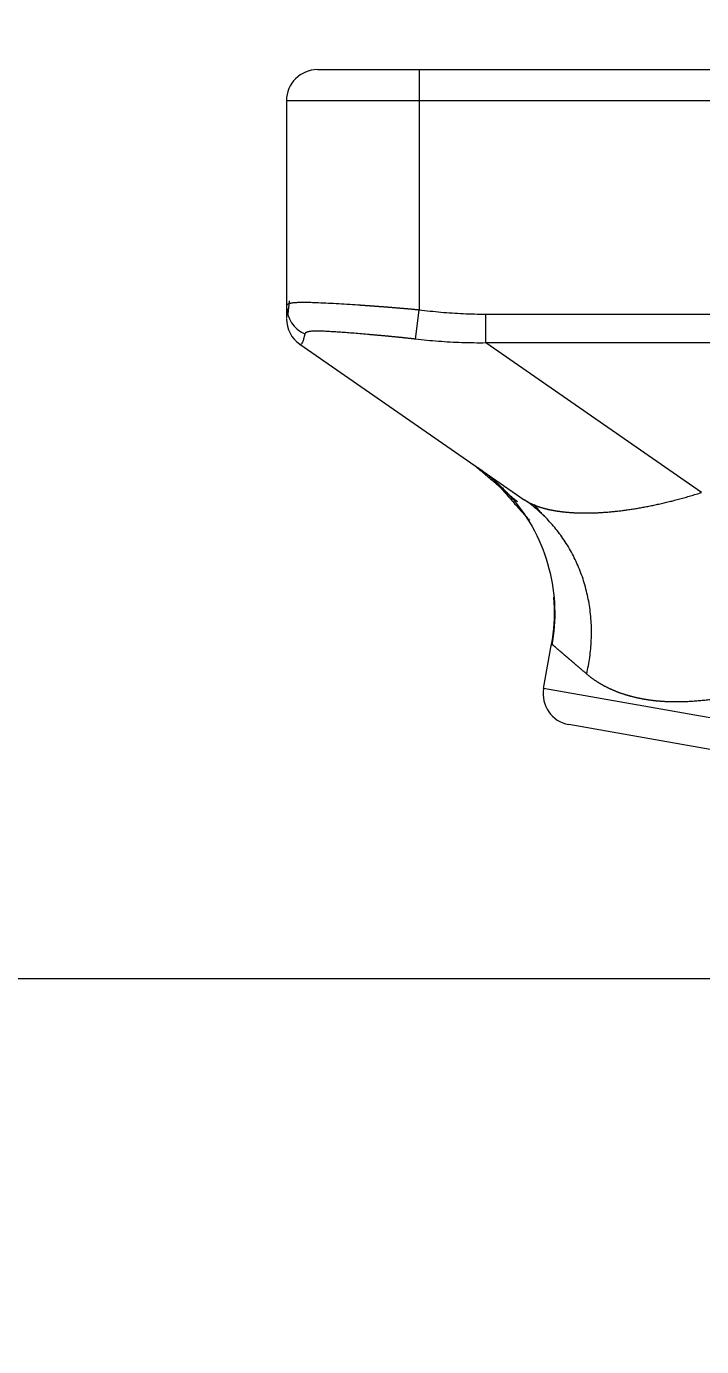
# Model space of a CAD drawing. Extents: x 2070 to 2860, y 0 to 579.
# Drawn here: x 2403.49 to 2418.76, y 399.18 to 429.02 of the extents above; entities that cross this region are included whole.
import ezdxf

# ---------------------------------------------------------------- set-up
doc = ezdxf.new("R2010")
doc.units = 0
doc.header["$LTSCALE"] = 10
doc.header["$MEASUREMENT"] = 0
doc.header["$PDMODE"] = 3
doc.header["$PDSIZE"] = -10
doc.layers.get('0').update_dxf_attribs({"linetype": 'CONTINUOUS'})
doc.layers.get('DEFPOINTS').update_dxf_attribs({"linetype": 'CONTINUOUS'})
doc.layers.add('1', color=7, linetype='CONTINUOUS')
doc.styles.add('Daelim Dimension', font='NanumGothic.ttf')
doc.dimstyles.new('DEFAULT', dxfattribs={"dimscale": 2, "dimtxt": 2, "dimasz": 2, "dimexe": 0, "dimexo": 2, "dimgap": 1, "dimtad": 1, "dimdec": 0, "dimzin": 9, "dimdsep": 46, "dimtxsty": 'Daelim Dimension', "dimcen": 0.5, "dimclrd": 5, "dimclre": 5, "dimclrt": 256, "dimadec": 1, "dimazin": 0, "dimtfac": 1, "dimtdec": 0, "dimtix": 1, "dimtmove": 0, "dimatfit": 3, "dimfxl": 1, "dimtolj": 1, "dimtzin": 1, "dimlwd": 9, "dimlwe": 9, "dimarcsym": 0})

# ---------------------------------------------------------------- blocks, each defined once
blk = doc.blocks.new('*D8')
at = {"color": 5, "lineweight": 9, "ltscale": 0.5, "transparency": 16777216}
for p, q in [((2424.247, 407.492), (2387.237, 407.492)), ((2389.237, 403.492), (2389.237, 277.046)), ((2530.375, 273.046), (2387.237, 273.046))]:
    blk.add_line(p, q, dxfattribs=at)
at = {"color": 5, "ltscale": 0.5, "transparency": 16777216}
for points in [[(2388.57, 403.492), (2389.903, 403.492), (2389.237, 407.492)], [(2388.57, 277.046), (2389.903, 277.046), (2389.237, 273.046)]]:
    blk.add_solid(points, dxfattribs=at)
at = {"layer": 'DEFPOINTS', "color": 0, "ltscale": 0.5, "transparency": 16777216}
for p in [(2428.247, 407.492), (2389.237, 273.046), (2534.375, 273.046)]:
    blk.add_point(p, dxfattribs=at)
at = {"color": 7, "ltscale": 0.5, "transparency": 16777216, "insert": (2381.786, 340.269), "char_height": 10, "attachment_point": 5, "rotation": 90, "style": 'Daelim Dimension'}
blk.add_mtext('\\A1;134', dxfattribs=at)
blk = doc.blocks.new('*D9')
at = {"color": 5, "lineweight": 9, "ltscale": 0.5, "transparency": 16777216}
for p, q in [((2428.247, 403.15), (2428.247, 309.012)), ((2426.19, 395.822), (2411.147, 310.508))]:
    blk.add_line(p, q, dxfattribs=at)
blk.add_arc((2428.247, 407.492), 96.48, 262.37563, 267.62437, dxfattribs=at)
at = {"color": 5, "ltscale": 0.5, "transparency": 16777216}
for points in [[(2415.345, 311.206), (2415.549, 312.524), (2411.494, 312.478)], [(2424.262, 311.762), (2424.234, 310.429), (2428.247, 311.012)]]:
    blk.add_solid(points, dxfattribs=at)
at = {"layer": 'DEFPOINTS', "color": 0, "ltscale": 0.5, "transparency": 16777216}
for p in [(2429.579, 415.044), (2428.247, 407.492), (2428.247, 407.15), (2426.884, 399.761), (2417.047, 311.664)]:
    blk.add_point(p, dxfattribs=at)
at = {"color": 7, "ltscale": 0.5, "transparency": 16777216, "insert": (2420.509, 319.037), "char_height": 10, "attachment_point": 5, "rotation": 355, "style": 'Daelim Dimension'}
blk.add_mtext('\\A1;10.0°', dxfattribs=at)
blk = doc.blocks.new('*D10')
at = {"color": 5, "lineweight": 9, "ltscale": 0.5, "transparency": 16777216}
for p, q in [((2434.665, 468.401), (2348.858, 468.401)), ((2350.858, 464.401), (2350.858, 277.046)), ((2530.375, 273.046), (2348.858, 273.046))]:
    blk.add_line(p, q, dxfattribs=at)
at = {"color": 5, "ltscale": 0.5, "transparency": 16777216}
for points in [[(2350.191, 464.401), (2351.524, 464.401), (2350.858, 468.401)], [(2350.191, 277.046), (2351.524, 277.046), (2350.858, 273.046)]]:
    blk.add_solid(points, dxfattribs=at)
at = {"layer": 'DEFPOINTS', "color": 0, "ltscale": 0.5, "transparency": 16777216}
for p in [(2438.665, 468.401), (2350.858, 273.046), (2534.375, 273.046)]:
    blk.add_point(p, dxfattribs=at)
at = {"color": 7, "ltscale": 0.5, "transparency": 16777216, "insert": (2343.414, 370.724), "char_height": 10, "attachment_point": 5, "rotation": 90, "style": 'Daelim Dimension'}
blk.add_mtext('\\A1;195', dxfattribs=at)

msp = doc.modelspace()

# ---------------------------------------------------------------- linework, layer by layer
at = {"layer": '1', "color": 7, "linetype": 'Continuous', "lineweight": 18}
for p, q in [((2410.075, 428.046), (2412.375, 428.046)), ((2412.375, 428.046), (2559.375, 428.046)), ((2409.375, 427.346), (2409.375, 422.703)), ((2409.677, 421.837), (2414.752, 418.324)), ((2415.188, 414.053), (2415.367, 415.065)), ((2441.952, 408.623), (2415.756, 413.242))]:
    msp.add_line(p, q, dxfattribs=at)
at = {"layer": '1', "color": 7, "linetype": 'Continuous', "lineweight": 13}
for p, q in [((2412.375, 428.046), (2412.375, 427.346)), ((2409.375, 427.346), (2412.375, 427.346)), ((2412.375, 427.346), (2559.375, 427.346)), ((2412.375, 427.346), (2412.375, 422.61)), ((2412.29, 421.952), (2412.375, 422.61)), ((2413.879, 421.866), (2413.879, 422.512)), ((2540.121, 422.512), (2413.879, 422.512)), ((2418.761, 418.486), (2413.879, 421.866)), ((2540.121, 421.866), (2413.879, 421.866)), ((2442.763, 409.191), (2415.188, 414.053))]:
    msp.add_line(p, q, dxfattribs=at)
at = {"layer": '1', "color": 7, "linetype": 'Continuous', "lineweight": 18}
for centre, start, end in [((2410.075, 427.346), 90, 180), ((2410.075, 422.413), 180, 235.3048), ((2415.878, 413.931), 170, 260)]:
    msp.add_arc(centre, 0.7, start, end, dxfattribs=at)
at = {"layer": '1', "color": 7, "linetype": 'Continuous', "lineweight": 13}
msp.add_ellipse((2410.075, 422.703), major_axis=(0.7, 0), ratio=0.989316, start_param=3.141593, end_param=4.2947, dxfattribs=at)
at = {"layer": '1', "color": 7, "linetype": 'Continuous', "lineweight": 18}
for points, knots in [([(2409.534, 422.772), (2409.531, 422.772), (2409.522, 422.771), (2409.506, 422.769), (2409.487, 422.766), (2409.47, 422.763), (2409.454, 422.76), (2409.441, 422.756), (2409.428, 422.753), (2409.417, 422.748), (2409.408, 422.744), (2409.4, 422.74), (2409.393, 422.735), (2409.387, 422.73), (2409.383, 422.725), (2409.379, 422.72), (2409.377, 422.714), (2409.375, 422.709), (2409.375, 422.705), (2409.375, 422.703)], [0, 0, 0, 0, 0.021422, 0.09101, 0.159494, 0.226878, 0.293162, 0.358338, 0.422395, 0.485327, 0.547123, 0.607779, 0.667287, 0.725642, 0.78284, 0.838877, 0.893751, 0.947459, 1, 1, 1, 1]), ([(2409.375, 422.703), (2409.375, 422.656), (2409.375, 422.576), (2409.375, 422.494), (2409.375, 422.452), (2409.375, 422.436), (2409.375, 422.431)], [0, 0, 0, 0, 0.285382, 0.570764, 0.856146, 1, 1, 1, 1]), ([(2414.472, 418.362), (2414.672, 418.129), (2415.011, 417.632), (2415.342, 416.783), (2415.47, 415.895), (2415.426, 415.315), (2415.374, 415.028)], [0, 0, 0, 0, 0.253081, 0.508336, 0.759266, 1, 1, 1, 1]), ([(2414.752, 418.324), (2414.756, 418.321), (2414.762, 418.317), (2414.773, 418.31), (2414.784, 418.303), (2414.795, 418.296), (2414.806, 418.289), (2414.817, 418.282), (2414.829, 418.276), (2414.84, 418.269), (2414.852, 418.263), (2414.864, 418.256), (2414.876, 418.25), (2414.889, 418.244), (2414.901, 418.237), (2414.914, 418.231), (2414.927, 418.225), (2414.941, 418.219), (2414.954, 418.214), (2414.963, 418.21), (2414.967, 418.208)], [0, 0, 0, 0, 0.056395, 0.112692, 0.168892, 0.224994, 0.281, 0.33691, 0.392724, 0.448443, 0.504067, 0.559597, 0.615032, 0.670374, 0.725622, 0.780778, 0.835842, 0.890813, 0.945694, 1, 1, 1, 1])]:
    msp.add_open_spline(points, degree=3, knots=knots, dxfattribs=at)
for points, degree in [([(2409.437, 422.822), (2409.403, 422.505)], 1), ([(2409.791, 422.07), (2409.781, 422.026), (2409.762, 421.954), (2409.736, 421.883), (2409.714, 421.844), (2409.693, 421.831), (2409.682, 421.834), (2409.677, 421.837)], 3), ([(2413.879, 421.866), (2413.698, 421.864), (2413.339, 421.868), (2412.81, 421.898), (2412.462, 421.932), (2412.29, 421.952)], 3), ([(2414.596, 418.272), (2413.602, 419.117)], 1), ([(2414.062, 418.77), (2414.869, 417.854)], 1), ([(2414.97, 418.212), (2415.201, 417.948)], 1)]:
    msp.add_open_spline(points, degree=degree, dxfattribs=at)
at = {"layer": '1', "color": 7, "linetype": 'Continuous', "lineweight": 13}
for points, knots in [([(2412.375, 422.61), (2412.367, 422.611), (2412.35, 422.613), (2412.325, 422.615), (2412.299, 422.618), (2412.275, 422.62), (2412.25, 422.622), (2412.226, 422.625), (2412.201, 422.627), (2412.177, 422.629), (2412.153, 422.631), (2412.13, 422.633), (2412.106, 422.636), (2412.083, 422.638), (2412.06, 422.64), (2412.037, 422.642), (2412.015, 422.644), (2411.992, 422.646), (2411.97, 422.647), (2411.948, 422.649), (2411.926, 422.651), (2411.905, 422.653), (2411.883, 422.655), (2411.862, 422.656), (2411.841, 422.658), (2411.821, 422.66), (2411.8, 422.662), (2411.78, 422.663), (2411.76, 422.665), (2411.74, 422.666), (2411.72, 422.668), (2411.701, 422.67), (2411.682, 422.671), (2411.663, 422.673), (2411.644, 422.674), (2411.626, 422.675), (2411.607, 422.677), (2411.589, 422.678), (2411.571, 422.68), (2411.554, 422.681), (2411.536, 422.682), (2411.519, 422.684), (2411.502, 422.685), (2411.485, 422.686), (2411.469, 422.687), (2411.452, 422.689), (2411.436, 422.69), (2411.42, 422.691), (2411.404, 422.692), (2411.389, 422.693), (2411.374, 422.694), (2411.358, 422.696), (2411.344, 422.697), (2411.329, 422.698), (2411.314, 422.699), (2411.3, 422.7), (2411.286, 422.701), (2411.272, 422.702), (2411.259, 422.703), (2411.245, 422.704), (2411.232, 422.705), (2411.219, 422.706), (2411.206, 422.707), (2411.194, 422.708), (2411.181, 422.708), (2411.169, 422.709), (2411.157, 422.71), (2411.145, 422.711), (2411.134, 422.712), (2411.122, 422.713), (2411.111, 422.713), (2411.1, 422.714), (2411.089, 422.715), (2411.079, 422.716), (2411.068, 422.716), (2411.058, 422.717), (2410.968, 422.723), (2410.798, 422.734), (2410.554, 422.749), (2410.314, 422.762), (2410.103, 422.772), (2409.931, 422.778), (2409.804, 422.781), (2409.712, 422.781), (2409.647, 422.779), (2409.604, 422.777), (2409.573, 422.776), (2409.552, 422.774), (2409.539, 422.773), (2409.534, 422.772)], [0, 0, 0, 0, 0.006831, 0.013611, 0.020341, 0.027019, 0.033647, 0.040224, 0.04675, 0.053224, 0.059648, 0.06602, 0.072341, 0.078611, 0.08483, 0.090997, 0.097112, 0.103176, 0.109188, 0.115149, 0.121058, 0.126915, 0.132721, 0.138475, 0.144177, 0.149827, 0.155425, 0.160971, 0.166466, 0.171908, 0.177298, 0.182637, 0.187923, 0.193157, 0.198339, 0.203469, 0.208547, 0.213573, 0.218546, 0.223468, 0.228337, 0.233154, 0.23792, 0.242632, 0.247293, 0.251902, 0.256458, 0.260963, 0.265415, 0.269815, 0.274163, 0.27846, 0.282704, 0.286896, 0.291037, 0.295125, 0.299162, 0.303147, 0.30708, 0.310961, 0.31479, 0.318567, 0.322293, 0.325967, 0.329589, 0.33316, 0.336678, 0.340145, 0.343561, 0.346924, 0.350236, 0.353496, 0.356705, 0.359862, 0.362967, 0.366021, 0.369023, 0.44332, 0.522335, 0.606105, 0.694659, 0.767826, 0.829994, 0.881138, 0.921233, 0.95025, 0.968168, 0.987046, 1, 1, 1, 1]), ([(2412.29, 421.952), (2412.282, 421.953), (2412.266, 421.955), (2412.241, 421.958), (2412.217, 421.961), (2412.193, 421.964), (2412.169, 421.967), (2412.144, 421.969), (2412.12, 421.972), (2412.096, 421.975), (2412.072, 421.977), (2412.048, 421.98), (2412.024, 421.982), (2412, 421.985), (2411.976, 421.988), (2411.952, 421.99), (2411.928, 421.992), (2411.905, 421.995), (2411.881, 421.997), (2411.857, 422), (2411.833, 422.002), (2411.81, 422.004), (2411.786, 422.007), (2411.763, 422.009), (2411.739, 422.011), (2411.716, 422.014), (2411.692, 422.016), (2411.669, 422.018), (2411.645, 422.02), (2411.622, 422.022), (2411.599, 422.025), (2411.575, 422.027), (2411.552, 422.029), (2411.529, 422.031), (2411.506, 422.033), (2411.483, 422.035), (2411.46, 422.037), (2411.437, 422.039), (2411.414, 422.041), (2411.391, 422.043), (2411.368, 422.045), (2411.345, 422.047), (2411.322, 422.049), (2411.3, 422.051), (2411.277, 422.053), (2411.254, 422.055), (2411.232, 422.057), (2411.156, 422.064), (2411.031, 422.074), (2410.863, 422.088), (2410.704, 422.1), (2410.555, 422.111), (2410.415, 422.12), (2410.284, 422.128), (2410.165, 422.133), (2410.062, 422.135), (2409.989, 422.133), (2409.938, 422.13), (2409.904, 422.126), (2409.875, 422.121), (2409.854, 422.116), (2409.84, 422.112), (2409.831, 422.108), (2409.823, 422.104), (2409.815, 422.1), (2409.809, 422.096), (2409.804, 422.091), (2409.799, 422.086), (2409.796, 422.081), (2409.793, 422.076), (2409.792, 422.072), (2409.791, 422.07)], [0, 0, 0, 0, 0.006391, 0.012775, 0.019151, 0.02552, 0.031883, 0.03824, 0.044591, 0.050939, 0.057281, 0.063621, 0.069957, 0.076291, 0.082623, 0.088954, 0.095283, 0.101613, 0.107943, 0.114273, 0.120605, 0.12694, 0.133276, 0.139616, 0.145959, 0.152306, 0.158658, 0.165016, 0.171379, 0.177748, 0.184125, 0.190509, 0.196901, 0.203301, 0.209711, 0.21613, 0.222559, 0.228999, 0.23545, 0.241912, 0.248387, 0.254875, 0.261376, 0.267891, 0.27442, 0.280964, 0.287523, 0.294098, 0.346995, 0.399285, 0.451254, 0.503189, 0.55538, 0.610402, 0.664592, 0.718309, 0.77192, 0.798987, 0.826099, 0.853312, 0.880677, 0.892774, 0.90482, 0.916822, 0.928785, 0.940712, 0.952609, 0.964482, 0.976334, 0.988172, 1, 1, 1, 1]), ([(2414.967, 418.208), (2414.967, 418.208), (2414.972, 418.206), (2414.981, 418.202), (2414.995, 418.196), (2415.009, 418.191), (2415.024, 418.185), (2415.038, 418.18), (2415.053, 418.175), (2415.068, 418.17), (2415.083, 418.164), (2415.098, 418.159), (2415.113, 418.154), (2415.129, 418.149), (2415.145, 418.145), (2415.161, 418.14), (2415.177, 418.135), (2415.193, 418.131), (2415.21, 418.126), (2415.226, 418.122), (2415.243, 418.118), (2415.26, 418.114), (2415.278, 418.109), (2415.295, 418.105), (2415.313, 418.102), (2415.33, 418.098), (2415.348, 418.094), (2415.366, 418.09), (2415.385, 418.087), (2415.403, 418.083), (2415.422, 418.08), (2415.441, 418.077), (2415.46, 418.073), (2415.479, 418.07), (2415.498, 418.067), (2415.518, 418.064), (2415.537, 418.062), (2415.557, 418.059), (2415.577, 418.056), (2415.598, 418.054), (2415.618, 418.051), (2415.639, 418.049), (2415.659, 418.047), (2415.68, 418.045), (2415.701, 418.043), (2415.722, 418.041), (2415.744, 418.039), (2415.765, 418.037), (2415.787, 418.036), (2415.809, 418.034), (2415.831, 418.033), (2415.853, 418.031), (2415.876, 418.03), (2415.898, 418.029), (2415.921, 418.028), (2415.944, 418.027), (2415.967, 418.026), (2415.99, 418.026), (2416.014, 418.025), (2416.037, 418.025), (2416.061, 418.024), (2416.085, 418.024), (2416.109, 418.024), (2416.133, 418.024), (2416.158, 418.024), (2416.182, 418.024), (2416.207, 418.024), (2416.232, 418.025), (2416.257, 418.025), (2416.288, 418.026), (2416.325, 418.027), (2416.369, 418.028), (2416.414, 418.03), (2416.459, 418.033), (2416.505, 418.035), (2416.551, 418.038), (2416.597, 418.042), (2416.644, 418.045), (2416.692, 418.049), (2416.74, 418.054), (2416.788, 418.059), (2416.837, 418.064), (2416.887, 418.069), (2416.937, 418.075), (2416.987, 418.082), (2417.038, 418.088), (2417.089, 418.096), (2417.141, 418.103), (2417.193, 418.111), (2417.246, 418.119), (2417.299, 418.128), (2417.352, 418.137), (2417.406, 418.147), (2417.461, 418.157), (2417.516, 418.167), (2417.571, 418.178), (2417.627, 418.189), (2417.683, 418.2), (2417.739, 418.213), (2417.796, 418.225), (2417.854, 418.238), (2417.912, 418.251), (2417.97, 418.265), (2418.028, 418.279), (2418.087, 418.294), (2418.147, 418.309), (2418.206, 418.325), (2418.267, 418.341), (2418.327, 418.357), (2418.388, 418.374), (2418.449, 418.392), (2418.511, 418.41), (2418.573, 418.428), (2418.635, 418.447), (2418.698, 418.466), (2418.74, 418.48), (2418.761, 418.486)], [0, 0, 0, 0, 0.000065, 0.007438, 0.014799, 0.022148, 0.029484, 0.036809, 0.044122, 0.051423, 0.058712, 0.06599, 0.073256, 0.08051, 0.087753, 0.094984, 0.102204, 0.109412, 0.11661, 0.123796, 0.130971, 0.138135, 0.145288, 0.15243, 0.159561, 0.166681, 0.17379, 0.180889, 0.187978, 0.195055, 0.202123, 0.20918, 0.216226, 0.223262, 0.230289, 0.237304, 0.24431, 0.251306, 0.258292, 0.265269, 0.272235, 0.279192, 0.286139, 0.293077, 0.300005, 0.306923, 0.313833, 0.320733, 0.327624, 0.334506, 0.341378, 0.348242, 0.355097, 0.361943, 0.368781, 0.375609, 0.38243, 0.389241, 0.396044, 0.402839, 0.409626, 0.416404, 0.423175, 0.429937, 0.436691, 0.443437, 0.450176, 0.456907, 0.46363, 0.470346, 0.481879, 0.493405, 0.504926, 0.516441, 0.527951, 0.539457, 0.550957, 0.562454, 0.573947, 0.585437, 0.596923, 0.608407, 0.619889, 0.631369, 0.642848, 0.654325, 0.665802, 0.677279, 0.688755, 0.700232, 0.71171, 0.723189, 0.734669, 0.746151, 0.757636, 0.769123, 0.780614, 0.792107, 0.803605, 0.815106, 0.826613, 0.838124, 0.84964, 0.861162, 0.87269, 0.884224, 0.895765, 0.907314, 0.918869, 0.930433, 0.942005, 0.953585, 0.965175, 0.976773, 0.988382, 1, 1, 1, 1]), ([(2416.161, 414.385), (2416.156, 414.39), (2416.144, 414.399), (2416.127, 414.414), (2416.111, 414.428), (2416.095, 414.442), (2416.078, 414.456), (2416.062, 414.47), (2416.046, 414.483), (2416.031, 414.497), (2416.015, 414.51), (2416, 414.523), (2415.985, 414.536), (2415.97, 414.549), (2415.955, 414.561), (2415.94, 414.574), (2415.926, 414.586), (2415.912, 414.598), (2415.898, 414.61), (2415.884, 414.622), (2415.87, 414.634), (2415.856, 414.646), (2415.843, 414.657), (2415.83, 414.668), (2415.817, 414.679), (2415.804, 414.69), (2415.791, 414.701), (2415.779, 414.712), (2415.767, 414.722), (2415.755, 414.733), (2415.743, 414.743), (2415.731, 414.753), (2415.719, 414.763), (2415.708, 414.772), (2415.697, 414.782), (2415.686, 414.791), (2415.675, 414.8), (2415.665, 414.81), (2415.654, 414.818), (2415.644, 414.827), (2415.634, 414.836), (2415.624, 414.844), (2415.614, 414.853), (2415.605, 414.861), (2415.595, 414.869), (2415.586, 414.877), (2415.577, 414.884), (2415.565, 414.894), (2415.551, 414.907), (2415.535, 414.921), (2415.519, 414.934), (2415.504, 414.947), (2415.49, 414.959), (2415.477, 414.971), (2415.464, 414.982), (2415.452, 414.992), (2415.441, 415.001), (2415.431, 415.01), (2415.421, 415.018), (2415.413, 415.026), (2415.405, 415.033), (2415.397, 415.039), (2415.391, 415.045), (2415.385, 415.05), (2415.38, 415.054), (2415.376, 415.057), (2415.373, 415.06), (2415.37, 415.063), (2415.368, 415.064), (2415.367, 415.065), (2415.367, 415.065), (2415.367, 415.065)], [0, 0, 0, 0, 0.010979, 0.021952, 0.032921, 0.043885, 0.054844, 0.065799, 0.076749, 0.087695, 0.098636, 0.109572, 0.120505, 0.131432, 0.142356, 0.153275, 0.16419, 0.175101, 0.186008, 0.19691, 0.207809, 0.218704, 0.229595, 0.240482, 0.251365, 0.262244, 0.27312, 0.283992, 0.294861, 0.305726, 0.316587, 0.327445, 0.3383, 0.349151, 0.359999, 0.370844, 0.381685, 0.392524, 0.403359, 0.414191, 0.42502, 0.435847, 0.44667, 0.457491, 0.468309, 0.479124, 0.489936, 0.500746, 0.522672, 0.544575, 0.566455, 0.588313, 0.610149, 0.631963, 0.653757, 0.675531, 0.697284, 0.719018, 0.740734, 0.76243, 0.784108, 0.805769, 0.827413, 0.84904, 0.87065, 0.892245, 0.913825, 0.93539, 0.95694, 0.978477, 1, 1, 1, 1]), ([(2416.161, 414.385), (2416.166, 414.38), (2416.177, 414.372), (2416.193, 414.358), (2416.209, 414.345), (2416.225, 414.333), (2416.241, 414.32), (2416.258, 414.307), (2416.274, 414.295), (2416.291, 414.283), (2416.308, 414.271), (2416.325, 414.259), (2416.342, 414.247), (2416.359, 414.235), (2416.377, 414.224), (2416.394, 414.212), (2416.412, 414.201), (2416.43, 414.19), (2416.448, 414.179), (2416.466, 414.168), (2416.484, 414.158), (2416.502, 414.147), (2416.521, 414.137), (2416.539, 414.127), (2416.558, 414.116), (2416.577, 414.107), (2416.596, 414.097), (2416.615, 414.087), (2416.634, 414.078), (2416.653, 414.068), (2416.673, 414.059), (2416.692, 414.05), (2416.712, 414.041), (2416.731, 414.033), (2416.751, 414.024), (2416.771, 414.016), (2416.791, 414.007), (2416.811, 413.999), (2416.832, 413.991), (2416.852, 413.983), (2416.872, 413.975), (2416.893, 413.968), (2416.913, 413.96), (2416.934, 413.953), (2416.955, 413.946), (2416.976, 413.939), (2416.997, 413.932), (2417.018, 413.925), (2417.039, 413.919), (2417.06, 413.912), (2417.081, 413.906), (2417.102, 413.9), (2417.124, 413.894), (2417.145, 413.888), (2417.167, 413.882), (2417.188, 413.876), (2417.21, 413.871), (2417.232, 413.865), (2417.254, 413.86), (2417.275, 413.855), (2417.297, 413.85), (2417.319, 413.845), (2417.341, 413.841), (2417.364, 413.836), (2417.386, 413.832), (2417.408, 413.827), (2417.43, 413.823), (2417.452, 413.819), (2417.475, 413.815), (2417.497, 413.812), (2417.52, 413.808), (2417.542, 413.804), (2417.565, 413.801), (2417.587, 413.798), (2417.61, 413.795), (2417.633, 413.792), (2417.655, 413.789), (2417.678, 413.786), (2417.701, 413.784), (2417.723, 413.781), (2417.746, 413.779), (2417.769, 413.777), (2417.792, 413.775), (2417.815, 413.773), (2417.838, 413.771), (2417.861, 413.769), (2417.884, 413.767), (2417.907, 413.766), (2417.93, 413.765), (2417.953, 413.763), (2417.976, 413.762), (2417.999, 413.761), (2418.022, 413.761), (2418.045, 413.76), (2418.068, 413.759), (2418.091, 413.759), (2418.114, 413.758), (2418.148, 413.758), (2418.192, 413.758), (2418.248, 413.758), (2418.304, 413.759), (2418.361, 413.761), (2418.419, 413.763), (2418.476, 413.766), (2418.535, 413.769), (2418.593, 413.773), (2418.652, 413.778), (2418.712, 413.783), (2418.772, 413.789), (2418.832, 413.795), (2418.893, 413.802), (2418.954, 413.81), (2419.016, 413.818), (2419.078, 413.827), (2419.14, 413.836), (2419.203, 413.846), (2419.266, 413.857), (2419.33, 413.868), (2419.394, 413.88), (2419.458, 413.893), (2419.522, 413.906), (2419.587, 413.92), (2419.653, 413.934), (2419.718, 413.95), (2419.784, 413.965), (2419.85, 413.982), (2419.917, 413.999), (2419.983, 414.016), (2420.05, 414.035), (2420.118, 414.054), (2420.185, 414.073), (2420.253, 414.093), (2420.321, 414.114), (2420.39, 414.136), (2420.458, 414.158), (2420.527, 414.181), (2420.596, 414.204), (2420.665, 414.228), (2420.734, 414.253), (2420.804, 414.279), (2420.873, 414.305), (2420.943, 414.331), (2421.013, 414.359), (2421.06, 414.378), (2421.083, 414.387)], [0, 0, 0, 0, 0.006142, 0.012267, 0.018374, 0.024463, 0.030535, 0.036589, 0.042625, 0.048643, 0.054644, 0.060627, 0.066592, 0.072539, 0.078469, 0.084381, 0.090275, 0.096152, 0.10201, 0.107851, 0.113675, 0.119481, 0.125269, 0.131039, 0.136792, 0.142527, 0.148244, 0.153944, 0.159626, 0.165291, 0.170937, 0.176567, 0.182178, 0.187772, 0.193349, 0.198908, 0.204449, 0.209973, 0.215479, 0.220968, 0.226439, 0.231892, 0.237328, 0.242746, 0.248147, 0.253531, 0.258896, 0.264245, 0.269576, 0.274889, 0.280185, 0.285463, 0.290724, 0.295967, 0.301193, 0.306401, 0.311592, 0.316766, 0.321922, 0.32706, 0.332181, 0.337284, 0.34237, 0.347439, 0.35249, 0.357524, 0.36254, 0.367539, 0.37252, 0.377484, 0.382431, 0.38736, 0.392271, 0.397166, 0.402042, 0.406902, 0.411744, 0.416569, 0.421376, 0.426166, 0.430938, 0.435693, 0.44043, 0.445151, 0.449853, 0.454539, 0.459207, 0.463857, 0.46849, 0.473106, 0.477704, 0.482285, 0.486849, 0.491395, 0.495923, 0.500435, 0.504928, 0.509405, 0.520089, 0.53077, 0.541448, 0.552124, 0.562797, 0.573468, 0.584136, 0.594802, 0.605467, 0.616129, 0.62679, 0.637449, 0.648107, 0.658764, 0.669419, 0.680074, 0.690727, 0.70138, 0.712032, 0.722684, 0.733335, 0.743987, 0.754638, 0.765289, 0.775941, 0.786594, 0.797247, 0.807901, 0.818556, 0.829213, 0.839871, 0.850531, 0.861193, 0.871857, 0.882524, 0.893192, 0.903863, 0.914537, 0.925213, 0.93589, 0.94657, 0.957252, 0.967937, 0.978622, 0.98931, 1, 1, 1, 1])]:
    msp.add_open_spline(points, degree=3, knots=knots, dxfattribs=at)
msp.add_open_spline([(2413.879, 422.512), (2413.708, 422.512), (2413.368, 422.52), (2412.867, 422.553), (2412.538, 422.589), (2412.375, 422.61)], degree=3, dxfattribs=at)
for points, weights in [([(2413.705, 419.049), (2413.993, 418.849), (2414.256, 418.611), (2414.487, 418.337)], [1.08120708107, 1.05481745949, 1.03485965504, 1.02133366772]), ([(2416.161, 414.385), (2416.537, 415.977), (2416.009, 417.454), (2414.752, 418.324)], [1.09054734196, 0.969816977752, 0.969817552682, 1.09054906675]), ([(2415.412, 416.119), (2415.444, 415.764), (2415.428, 415.41), (2415.367, 415.065)], [1.0260580685, 1.04106896994, 1.06256520898, 1.09054678563])]:
    msp.add_rational_spline(points, weights, degree=3, dxfattribs=at)

# ---------------------------------------------------------------- dimensions: what is measured, and where the dimension line sits
at = {"color": 5, "ltscale": 0.5}
for base, p1, picture, middle in [((2350.858, 273.046), (2438.665, 468.401), '*D10', (2343.414, 370.724)), ((2389.237, 273.046), (2428.247, 407.492), '*D8', (2381.786, 340.269))]:
    dim = msp.add_linear_dim(base=base, p1=p1, p2=(2534.375, 273.046), angle=90, dimstyle='DEFAULT', override={"dimtxt": 5, "dimexe": 1, "dimclrt": 7}, dxfattribs=at)
    dim.commit()
    dim.dimension.update_dxf_attribs({"geometry": picture, "text_midpoint": middle})
dim = msp.add_angular_dim_2l(base=(2417.047, 311.664), line1=((2426.884, 399.761), (2429.579, 415.044)), line2=((2428.247, 407.492), (2428.247, 407.15)), dimstyle='DEFAULT', override={"dimtxt": 5, "dimexe": 1, "dimclrt": 7}, dxfattribs=at)
dim.commit()
dim.dimension.update_dxf_attribs({"geometry": '*D9', "text_midpoint": (2420.509, 319.037)})

doc.saveas('drawing.dxf')
